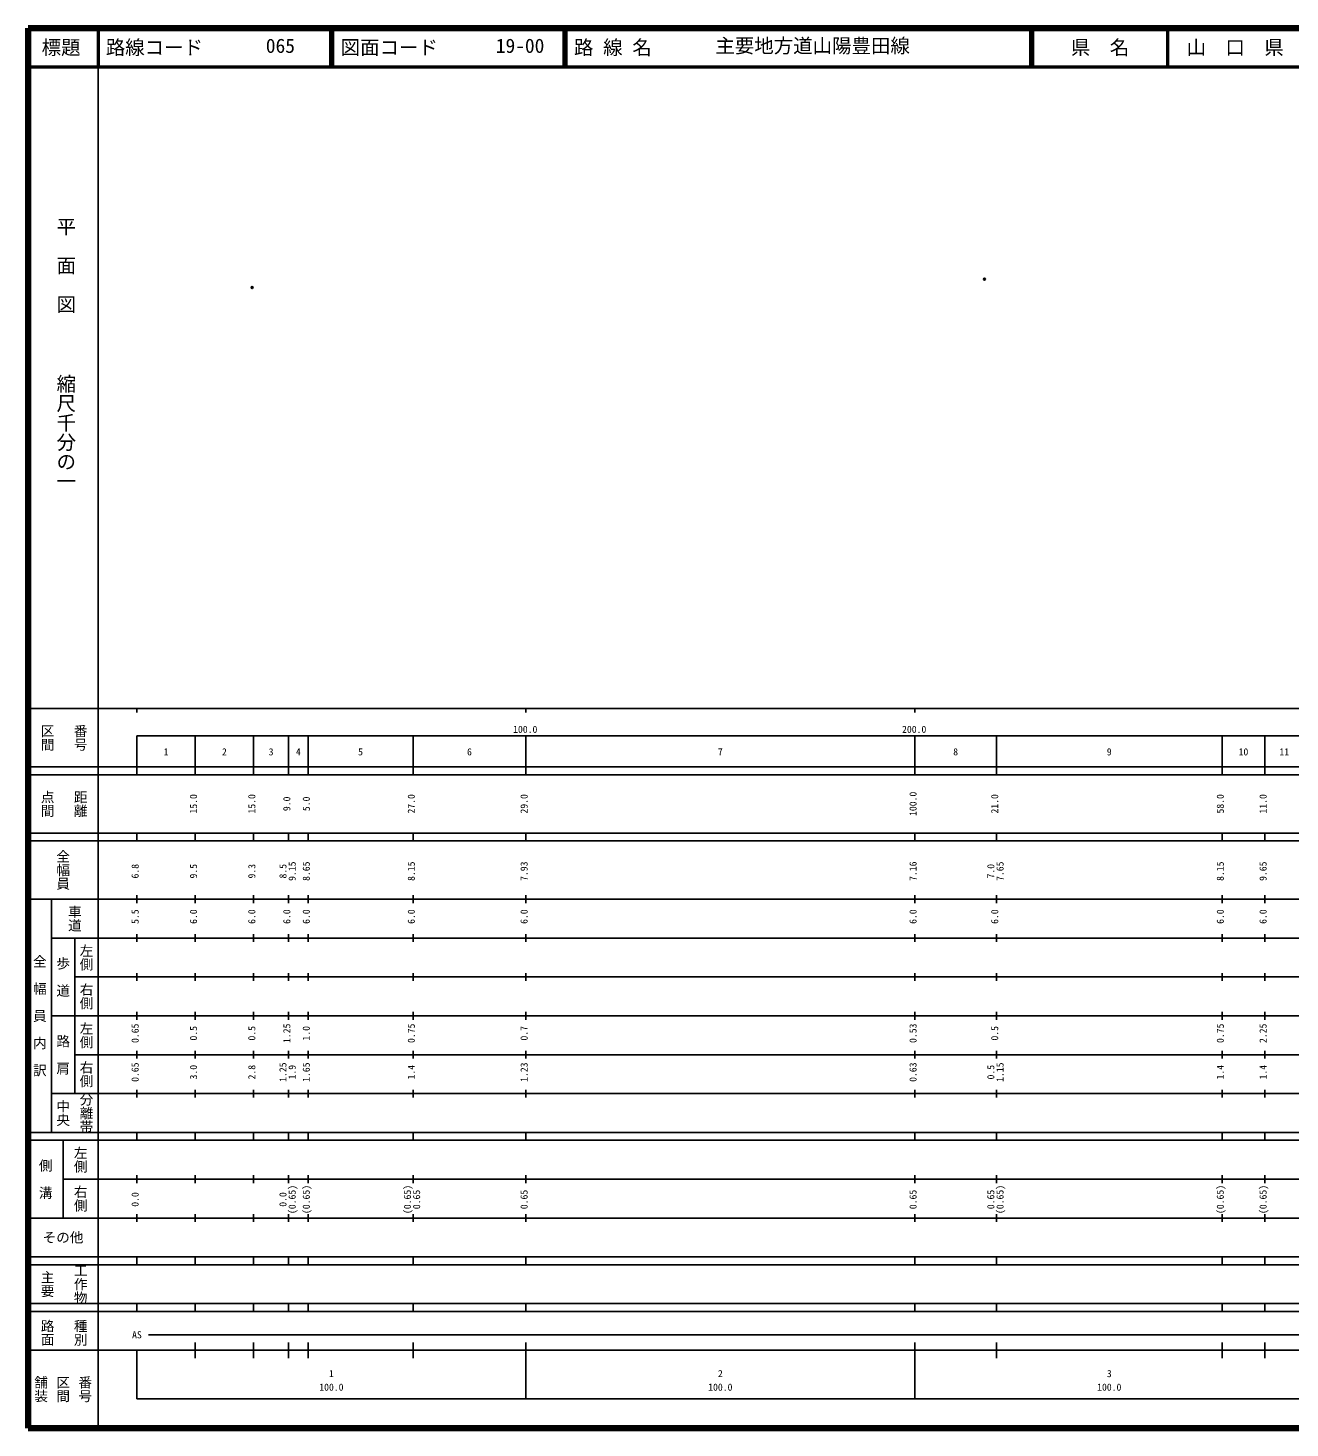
# Model space of a CAD drawing. Units: millimetres, scale not verified. Extents: x 40000 to 680000, y 20000 to 380000.
# Drawn here: x 40000 to 364467, y 20000 to 380000 of the extents above; entities that cross this region are included whole.
import ezdxf
from ezdxf.enums import TextEntityAlignment as Align

# ---------------------------------------------------------------- set-up
doc = ezdxf.new("R2010")
doc.units = ezdxf.units.MM
doc.header["$LTSCALE"] = 1000
doc.header["$PDMODE"] = 32
doc.header["$PDSIZE"] = 500
doc.layers.add('M-OTRS', color=6, linetype='Continuous')
for name, color, linetype, lineweight in [('M-TTL', 2, 'Continuous', 140), ('M-TTL-BAND', 7, 'Continuous', 25), ('M-TTL-LINE', 7, 'Continuous', 50), ('M-TTL-TXT', 7, 'Continuous', 50)]:
    doc.layers.add(name, color=color, linetype=linetype, lineweight=lineweight)
doc.styles.add('@ＭＳ ゴシック', font='')
doc.styles.add('ＭＳ ゴシック', font='')
doc.styles.get('@ＭＳ ゴシック').set_extended_font_data('@MS Gothic')
doc.styles.get('ＭＳ ゴシック').set_extended_font_data('MS Gothic')

msp = doc.modelspace()

# ---------------------------------------------------------------- linework, layer by layer
at = {"layer": 'M-OTRS'}
for p in [(97618, 313237), (285903, 315417)]:
    msp.add_point(p, dxfattribs=at)
at = {"layer": 'M-TTL'}
for p, q in [((40000, 380000), (40000, 20000)), ((680000, 380000), (40000, 380000)), ((40000, 20000), (680000, 20000))]:
    msp.add_line(p, q, dxfattribs=at)
at = {"layer": 'M-TTL-BAND'}
for p, q in [((58000, 370000), (58000, 20000)), ((40000, 205000), (579000, 205000)), ((68000, 205000), (68000, 204000)), ((168000, 205000), (168000, 204000)), ((268000, 205000), (268000, 204000)), ((68000, 198000), (68000, 188000)), ((68000, 198000), (579000, 198000)), ((83000, 188000), (83000, 198000)), ((98000, 188000), (98000, 198000)), ((107000, 188000), (107000, 198000)), ((112000, 188000), (112000, 198000)), ((139000, 188000), (139000, 198000)), ((168000, 188000), (168000, 198000)), ((268000, 188000), (268000, 198000)), ((289000, 188000), (289000, 198000)), ((347000, 188000), (347000, 198000)), ((358000, 188000), (358000, 198000)), ((40000, 190000), (579000, 190000)), ((40000, 188000), (579000, 188000)), ((40000, 173000), (579000, 173000)), ((68000, 171000), (68000, 173000)), ((83000, 171000), (83000, 173000)), ((98000, 171000), (98000, 173000)), ((107000, 171000), (107000, 173000)), ((112000, 171000), (112000, 173000)), ((139000, 171000), (139000, 173000)), ((168000, 171000), (168000, 173000)), ((268000, 171000), (268000, 173000)), ((289000, 171000), (289000, 173000)), ((347000, 171000), (347000, 173000)), ((358000, 171000), (358000, 173000)), ((40000, 171000), (579000, 171000)), ((40000, 156000), (579000, 156000)), ((46000, 96000), (46000, 156000)), ((68000, 155000), (68000, 157000)), ((83000, 155000), (83000, 157000)), ((98000, 155000), (98000, 157000)), ((107000, 155000), (107000, 157000)), ((112000, 155000), (112000, 157000)), ((139000, 155000), (139000, 157000)), ((168000, 155000), (168000, 157000)), ((268000, 155000), (268000, 157000)), ((289000, 155000), (289000, 157000)), ((347000, 155000), (347000, 157000)), ((358000, 155000), (358000, 157000)), ((46000, 146000), (579000, 146000)), ((52000, 146000), (52000, 106000)), ((68000, 145000), (68000, 147000)), ((83000, 145000), (83000, 147000)), ((98000, 145000), (98000, 147000)), ((107000, 145000), (107000, 147000)), ((112000, 145000), (112000, 147000)), ((139000, 145000), (139000, 147000)), ((168000, 145000), (168000, 147000)), ((268000, 145000), (268000, 147000)), ((289000, 145000), (289000, 147000)), ((347000, 145000), (347000, 147000)), ((358000, 145000), (358000, 147000)), ((68000, 135000), (68000, 137000)), ((83000, 135000), (83000, 137000)), ((98000, 135000), (98000, 137000)), ((107000, 135000), (107000, 137000)), ((112000, 135000), (112000, 137000)), ((139000, 135000), (139000, 137000)), ((168000, 135000), (168000, 137000)), ((268000, 135000), (268000, 137000)), ((289000, 135000), (289000, 137000)), ((347000, 135000), (347000, 137000)), ((358000, 135000), (358000, 137000)), ((52000, 136000), (579000, 136000)), ((46000, 126000), (579000, 126000)), ((68000, 125000), (68000, 127000)), ((83000, 125000), (83000, 127000)), ((98000, 125000), (98000, 127000)), ((107000, 125000), (107000, 127000)), ((112000, 125000), (112000, 127000)), ((139000, 125000), (139000, 127000)), ((168000, 125000), (168000, 127000)), ((268000, 125000), (268000, 127000)), ((289000, 125000), (289000, 127000)), ((347000, 125000), (347000, 127000)), ((358000, 125000), (358000, 127000)), ((52000, 116000), (579000, 116000)), ((68000, 115000), (68000, 117000)), ((83000, 115000), (83000, 117000)), ((98000, 115000), (98000, 117000)), ((107000, 115000), (107000, 117000)), ((112000, 115000), (112000, 117000)), ((139000, 115000), (139000, 117000)), ((168000, 115000), (168000, 117000)), ((268000, 115000), (268000, 117000)), ((289000, 115000), (289000, 117000)), ((347000, 115000), (347000, 117000)), ((358000, 115000), (358000, 117000)), ((46000, 106000), (579000, 106000)), ((68000, 105000), (68000, 107000)), ((83000, 105000), (83000, 107000)), ((98000, 105000), (98000, 107000)), ((107000, 105000), (107000, 107000)), ((112000, 105000), (112000, 107000)), ((139000, 105000), (139000, 107000)), ((168000, 105000), (168000, 107000)), ((268000, 105000), (268000, 107000)), ((289000, 105000), (289000, 107000)), ((347000, 105000), (347000, 107000)), ((358000, 105000), (358000, 107000)), ((40000, 96000), (579000, 96000)), ((40000, 94000), (579000, 94000)), ((49000, 94000), (49000, 74000)), ((68000, 94000), (68000, 96000)), ((83000, 94000), (83000, 96000)), ((98000, 94000), (98000, 96000)), ((107000, 94000), (107000, 96000)), ((112000, 94000), (112000, 96000)), ((139000, 94000), (139000, 96000)), ((168000, 94000), (168000, 96000)), ((268000, 94000), (268000, 96000)), ((289000, 94000), (289000, 96000)), ((347000, 94000), (347000, 96000)), ((358000, 94000), (358000, 96000)), ((49000, 84000), (579000, 84000)), ((68000, 83000), (68000, 85000)), ((83000, 83000), (83000, 85000)), ((98000, 83000), (98000, 85000)), ((107000, 83000), (107000, 85000)), ((112000, 83000), (112000, 85000)), ((139000, 83000), (139000, 85000)), ((168000, 83000), (168000, 85000)), ((268000, 83000), (268000, 85000)), ((289000, 83000), (289000, 85000)), ((347000, 83000), (347000, 85000)), ((358000, 83000), (358000, 85000)), ((40000, 74000), (579000, 74000)), ((68000, 73000), (68000, 75000)), ((83000, 73000), (83000, 75000)), ((98000, 73000), (98000, 75000)), ((107000, 73000), (107000, 75000)), ((112000, 73000), (112000, 75000)), ((139000, 73000), (139000, 75000)), ((168000, 73000), (168000, 75000)), ((268000, 73000), (268000, 75000)), ((289000, 73000), (289000, 75000)), ((347000, 73000), (347000, 75000)), ((358000, 73000), (358000, 75000)), ((40000, 64000), (579000, 64000)), ((40000, 62000), (579000, 62000)), ((68000, 62000), (68000, 64000)), ((83000, 62000), (83000, 64000)), ((98000, 62000), (98000, 64000)), ((107000, 62000), (107000, 64000)), ((112000, 62000), (112000, 64000)), ((139000, 62000), (139000, 64000)), ((168000, 62000), (168000, 64000)), ((268000, 62000), (268000, 64000)), ((289000, 62000), (289000, 64000)), ((347000, 62000), (347000, 64000)), ((358000, 62000), (358000, 64000)), ((40000, 52000), (579000, 52000)), ((68000, 50000), (68000, 52000)), ((83000, 50000), (83000, 52000)), ((98000, 50000), (98000, 52000)), ((107000, 50000), (107000, 52000)), ((112000, 50000), (112000, 52000)), ((139000, 50000), (139000, 52000)), ((168000, 50000), (168000, 52000)), ((268000, 50000), (268000, 52000)), ((289000, 50000), (289000, 52000)), ((347000, 50000), (347000, 52000)), ((358000, 50000), (358000, 52000)), ((40000, 50000), (579000, 50000)), ((71000, 44000), (565000, 44000)), ((40000, 40000), (579000, 40000)), ((68000, 40000), (68000, 27500)), ((83000, 38000), (83000, 42000)), ((98000, 38000), (98000, 42000)), ((107000, 38000), (107000, 42000)), ((112000, 38000), (112000, 42000)), ((139000, 38000), (139000, 42000)), ((168000, 27500), (168000, 42000)), ((268000, 27500), (268000, 42000)), ((289000, 38000), (289000, 42000)), ((347000, 38000), (347000, 42000)), ((358000, 38000), (358000, 42000)), ((68000, 27500), (579000, 27500))]:
    msp.add_line(p, q, dxfattribs=at)
at = {"layer": 'M-TTL-LINE'}
for p, q in [((58000, 380000), (58000, 370000)), ((117750, 380000), (117750, 370000)), ((118250, 380000), (118250, 370000)), ((177750, 380000), (177750, 370000)), ((178250, 380000), (178250, 370000)), ((297750, 380000), (297750, 370000)), ((298250, 380000), (298250, 370000)), ((333000, 380000), (333000, 370000)), ((40000, 370000), (680000, 370000))]:
    msp.add_line(p, q, dxfattribs=at)

# ---------------------------------------------------------------- texts
at = {"layer": 'M-TTL-BAND', "style": '@ＭＳ ゴシック'}
for s, p in [('平  面  図', (49777, 306475)), ('縮尺千分の一', (49777, 261030))]:
    msp.add_text(s, height=3666, rotation=270, dxfattribs=at).set_placement(p, align=Align.MIDDLE_RIGHT)
for s, p in [('区間', (45000, 197500)), ('番号', (53500, 197500)), ('点間', (45000, 180500)), ('距離', (53500, 180500)), ('全幅員', (49000, 163500)), ('車道', (52000, 151000)), ('左側', (55000, 141000)), ('全\u3000幅\u3000員\u3000内\u3000訳', (43000, 126000)), ('歩\u3000道', (49000, 136000)), ('右側', (55000, 131000)), ('左側', (55000, 121000)), ('路\u3000肩', (49000, 116000)), ('右側', (55000, 111000)), ('分離帯', (55000, 101000)), ('中央', (49000, 101000)), ('左側', (53500, 89000)), ('側\u3000溝', (44500, 84000)), ('右側', (53500, 79000)), ('工作物', (53500, 57000)), ('主要', (45000, 57000)), ('路面', (45000, 44500)), ('種別', (53500, 44500)), ('舗装', (43333, 30000)), ('区間', (49000, 30000)), ('番号', (54667, 30000))]:
    msp.add_text(s, height=2566, rotation=270, dxfattribs=at).set_placement(p, align=Align.MIDDLE_CENTER)
at = {"layer": 'M-TTL-BAND', "style": 'ＭＳ ゴシック'}
for s, p in [('100.0', (167844, 198195)), ('200.0', (267844, 198195)), ('1', (75500, 192405)), ('2', (90500, 192405)), ('3', (102500, 192405)), ('4', (109500, 192405)), ('5', (125500, 192405)), ('6', (153500, 192405)), ('7', (218000, 192405)), ('8', (278500, 192405)), ('9', (318000, 192405)), ('10', (352500, 192405)), ('11', (363000, 192405)), ('AS', (68000, 42500)), ('1', (118000, 32523)), ('2', (218000, 32523)), ('3', (318000, 32523)), ('100.0', (118000, 29033)), ('100.0', (218000, 29033)), ('100.0', (318000, 29033))]:
    msp.add_text(s, height=1833, dxfattribs=at).set_placement(p, align=Align.BOTTOM_CENTER)
for s, p in [('15.0', (84000, 180500)), ('15.0', (99000, 180500)), ('9.0', (108000, 180500)), ('5.0', (113000, 180500)), ('27.0', (140000, 180500)), ('29.0', (169000, 180500)), ('100.0', (269000, 180500)), ('21.0', (290000, 180500)), ('58.0', (348000, 180500)), ('11.0', (359000, 180500)), ('6.8', (69000, 163174)), ('9.5', (84000, 163174)), ('9.3', (99000, 163174)), ('8.5', (107000, 163174)), ('9.15', (109370, 163174)), ('8.65', (113000, 163174)), ('8.15', (140000, 163174)), ('7.93', (169000, 163174)), ('7.16', (269000, 163174)), ('7.0', (289000, 163174)), ('7.65', (291370, 163174)), ('8.15', (348000, 163174)), ('9.65', (359000, 163174)), ('5.5', (69000, 151500)), ('6.0', (84000, 151500)), ('6.0', (99000, 151500)), ('6.0', (108000, 151500)), ('6.0', (113000, 151500)), ('6.0', (140000, 151500)), ('6.0', (169000, 151500)), ('6.0', (269000, 151500)), ('6.0', (290000, 151500)), ('6.0', (348000, 151500)), ('6.0', (359000, 151500)), ('0.65', (69000, 121500)), ('0.5', (84000, 121500)), ('0.5', (99000, 121500)), ('1.25', (108000, 121500)), ('1.0', (113000, 121500)), ('0.75', (140000, 121500)), ('0.7', (169000, 121500)), ('0.53', (269000, 121500)), ('0.5', (290000, 121500)), ('0.75', (348000, 121500)), ('2.25', (359000, 121500)), ('0.65', (69000, 111500)), ('3.0', (84000, 111500)), ('2.8', (99000, 111500)), ('1.25', (107000, 111500)), ('1.9', (109370, 111500)), ('1.65', (113000, 111500)), ('1.4', (140000, 111500)), ('1.23', (169000, 111500)), ('0.63', (269000, 111500)), ('0.5', (289000, 111500)), ('1.15', (291370, 111500)), ('1.4', (348000, 111500)), ('1.4', (359000, 111500)), ('0.0', (69000, 78764)), ('0.0', (107000, 78764)), ('(0.65)', (109370, 78764)), ('(0.65)', (113000, 78764)), ('(0.65)', (139000, 78764)), ('0.65', (141370, 78764)), ('0.65', (169000, 78764)), ('0.65', (269000, 78764)), ('0.65', (289000, 78764)), ('(0.65)', (291370, 78764)), ('(0.65)', (348000, 78764)), ('(0.65)', (359000, 78764))]:
    msp.add_text(s, height=1833, rotation=90, dxfattribs=at).set_placement(p, align=Align.BOTTOM_CENTER)
msp.add_text('その他', height=2566, dxfattribs=at).set_placement((49000, 69000), align=Align.MIDDLE_CENTER)
at = {"layer": 'M-TTL-TXT', "style": 'ＭＳ ゴシック'}
for s, p in [('標題', (48500, 375000)), ('県\u3000名', (315625, 375000)), ('山\u3000口\u3000県', (350375, 375000))]:
    msp.add_text(s, height=3666, dxfattribs=at).set_placement(p, align=Align.MIDDLE_CENTER)
for s, p in [('路線コード', (60000, 375000)), ('図面コード', (120380, 375000)), ('路 線 名', (180380, 375000))]:
    msp.add_text(s, height=3666, dxfattribs=at).set_placement(p, align=Align.MIDDLE_LEFT)
for s, p in [('065', (104892, 372500)), ('19-00', (166521, 372500))]:
    msp.add_text(s, height=3666, dxfattribs=at).set_placement(p, align=Align.BOTTOM_CENTER)
msp.add_text('主要地方道山陽豊田線', height=3666, dxfattribs=at).set_placement((216734, 372500), align=Align.BOTTOM_LEFT)

doc.saveas('drawing.dxf')
